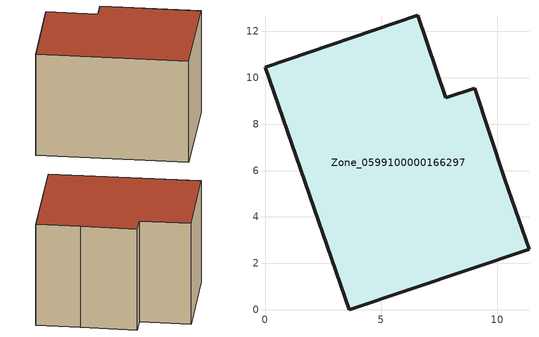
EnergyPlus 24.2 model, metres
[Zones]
Zone_0599100000166297
 floor ground (C_G): 7.79,9.14 9.04,9.54 10.33,5.63 11.37,2.61 3.62,0 0,10.44 6.58,12.69 z0
 wall outside (C_F): 3.62,0 11.37,2.61 10.33,5.63 9.04,9.54 7.79,9.14 6.58,12.69 0,10.44 3.62,0 z0:8.08
 roof outside (C_R): 6.58,12.69 0,10.44 3.62,0 11.37,2.61 10.33,5.63 9.04,9.54 7.79,9.14 z8.08
[BUILDING]
Pand.0599100000166297: North Axis=0; Terrain=City; Loads Convergence Tolerance Value=0.04; Temperature Convergence Tolerance Value=0.4; Solar Distribution=FullExterior; Maximum Number of Warmup Days=25; Minimum Number of Warmup Days=1
[Site:Location]
Rotterdam.The.Hague.AP_ZH_NLD Design_Conditions: Latitude=51.96; Longitude=4.45; Time Zone=1; Elevation=-4.5
[SITE:GROUNDTEMPERATURE:BUILDINGSURFACE]
18, 18, 18, 18, 18, 18, 18, 18, 18, 18, 18, 18
[MATERIAL] Thermal Absorptance=0.9; Solar Absorptance=0.7; Visible Absorptance=0.7
Name | Roughness | Thickness | Conductivity | Density | Specific Heat
G.TC.1946-1964 | MediumSmooth | 0.15 | 1 | 540 | 1210
F.TC.1946-1964 | Rough | 0.3 | 0.857143 | 1920 | 840
R.TC.1946-1964 | MediumRough | 0.2 | 0.235294 | 1500 | 1000
[CONSTRUCTION]
C_G: G.TC.1946-1964
C_F: F.TC.1946-1964
C_R: R.TC.1946-1964
[ZONE]
Zone_0599100000166297: Type=1; Multiplier=1; Ceiling Height=Autocalculate; Volume=Autocalculate; Floor Area=autocalculate; Part of Total Floor Area=Yes
[ZONEINFILTRATION:DESIGNFLOWRATE]
Infil_Zone_0599100000166297: Zone or ZoneList or Space or SpaceList=Zone_0599100000166297; Schedule=AlwaysOn; Design Flow Rate Calculation Method=Flow/Area; Flow Rate per Floor Area=0.003; Constant Term Coefficient=1; Temperature Term Coefficient=0; Velocity Term Coefficient=0; Velocity Squared Term Coefficient=0
[HVACTEMPLATE:ZONE:IDEALLOADSAIRSYSTEM]
Zone_0599100000166297: Maximum Heating Supply Air Temperature=50; Minimum Cooling Supply Air Temperature=13; Maximum Heating Supply Air Humidity Ratio=0.0156; Minimum Cooling Supply Air Humidity Ratio=0.0077; Heating Limit=NoLimit; Cooling Limit=NoLimit; Dehumidification Control Type=ConstantSensibleHeatRatio; Cooling Sensible Heat Ratio=0.7; Dehumidification Setpoint=60; Humidification Control Type=None; Humidification Setpoint=30; Outdoor Air Method=None; Outdoor Air Flow Rate per Person=0.00944; Outdoor Air Flow Rate per Zone Floor Area=0; Outdoor Air Flow Rate per Zone=0; Demand Controlled Ventilation Type=None; Outdoor Air Economizer Type=NoEconomizer; Heat Recovery Type=None; Sensible Heat Recovery Effectiveness=0.7; Latent Heat Recovery Effectiveness=0.65
[ZONECONTROL:THERMOSTAT]
ThermostatControl_Zone_0599100000166297: Zone or ZoneList=Zone_0599100000166297; Control Type Schedule=DualSetpointControlType; Control 1=Thermostat_Zone_0599100000166297; Temperature Difference Between Cutout And Setpoint=0
[THERMOSTATSETPOINT:DUALSETPOINT]
Thermostat_Zone_0599100000166297: Heating Setpoint Temperature Schedule=HeatingSetpoint_Zone_0599100000166297; Cooling Setpoint Temperature Schedule=CoolingSetpoint_Zone_0599100000166297
[SCHEDULE:COMPACT]
HeatingSetpoint_Zone_0599100000166297: Through: 12/31, For: AllDays, Until: 24:00, 21
CoolingSetpoint_Zone_0599100000166297: Through: 12/31, For: AllDays, Until: 24:00, 24
DualSetpointControlType: Through: 12/31, For: AllDays, Until: 24:00, 4
AlwaysOn: Through: 12/31, For: AllDays, Until: 24:00, 1
